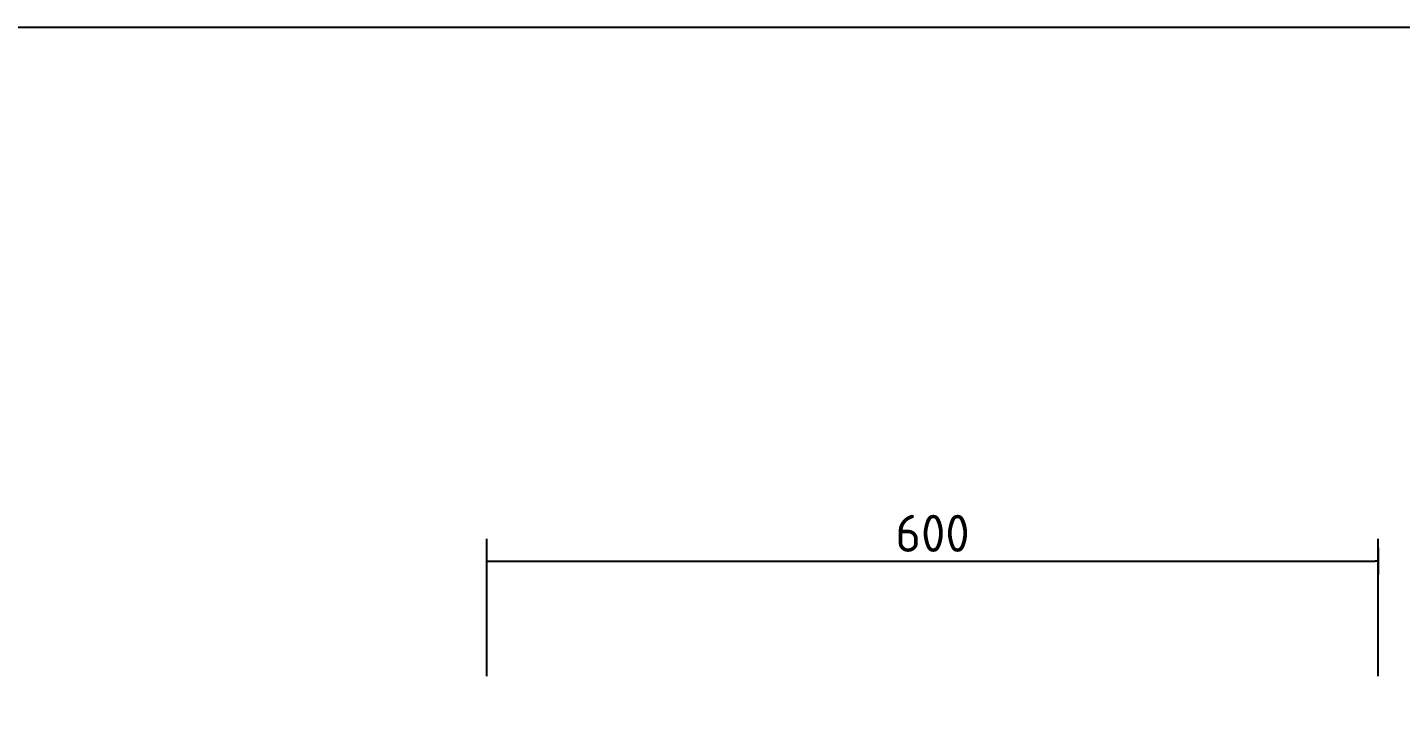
# Model space of a CAD drawing. Extents: x 0 to 420, y 0 to 297.
# Drawn here: x 129.3 to 221.7, y 246.4 to 292.5 of the extents above; entities that cross this region are included whole.
import ezdxf
from ezdxf.enums import TextEntityAlignment as Align

# ---------------------------------------------------------------- set-up
doc = ezdxf.new("R2010")
doc.units = 0
doc.layers.get('0').update_dxf_attribs({"linetype": 'CONTINUOUS'})
doc.layers.get('DEFPOINTS').update_dxf_attribs({"linetype": 'CONTINUOUS'})
for name, color, linetype in [('T25', 1, 'CONTINUOUS'), ('TBLK18', 4, 'CONTINUOUS'), ('TBLK25', 1, 'CONTINUOUS'), ('TBLK35', 3, 'CONTINUOUS'), ('TBLK50', 7, 'CONTINUOUS')]:
    doc.layers.add(name, color=color, linetype=linetype)
doc.styles.add('ISO', font='iso3098b.shx')
doc.dimstyles.new('SIGNSDIM', dxfattribs={"dimtxt": 2.5, "dimasz": 0.2, "dimexe": 1.5, "dimexo": 2, "dimtad": 1, "dimdec": 4, "dimlfac": 10, "dimrnd": 1, "dimdsep": 46, "dimtxsty": 'ISO', "dimblk": 'SGNDIM', "dimcen": 2.5, "dimse2": 1, "dimadec": 0, "dimazin": 0, "dimtfac": 1, "dimtdec": 4, "dimtix": 1, "dimtmove": 0, "dimatfit": 3, "dimldrblk": 'SGNDIM', "dimfxl": 1, "dimtolj": 1, "dimtzin": 0, "dimarcsym": 0})

# ---------------------------------------------------------------- blocks, each defined once
blk = doc.blocks.new('SGNDIM')
for p, q in [((0, 0), (-1, 0)), ((0, 4.5), (0, -4.5))]:
    blk.add_line(p, q)
blk = doc.blocks.new('*D5')
at = {"layer": 'DEFPOINTS', "color": 0, "transparency": 16777216}
for p in [(184.83, 282.65), (160.233, 186.416), (184.83, 165.561)]:
    blk.add_point(p, dxfattribs=at)
at = {"layer": 'T25', "color": 0, "lineweight": -2, "transparency": 16777216}
for p, q in [((160.233, 184.416), (160.233, 164.061)), ((160.433, 165.561), (184.63, 165.561))]:
    blk.add_line(p, q, dxfattribs=at)
at = {"layer": 'T25', "color": 0, "lineweight": -2, "transparency": 16777216, "xscale": 0.2, "yscale": 0.2, "zscale": 0.2, "rotation": 180}
blk.add_blockref('SGNDIM', (160.233, 165.561), dxfattribs=at)
at = {"layer": 'T25', "color": 0, "lineweight": -2, "transparency": 16777216, "xscale": 0.2, "yscale": 0.2, "zscale": 0.2}
blk.add_blockref('SGNDIM', (184.83, 165.561), dxfattribs=at)
at = {"layer": 'T25', "color": 0, "transparency": 16777216, "insert": (172.532, 167.436), "char_height": 2.5, "attachment_point": 5, "style": 'ISO'}
blk.add_mtext('\\A1;246', dxfattribs=at)
blk = doc.blocks.new('*D7')
at = {"layer": 'DEFPOINTS', "color": 0, "transparency": 16777216}
for p in [(195.636, 282.65), (220.233, 186.315), (220.233, 165.561)]:
    blk.add_point(p, dxfattribs=at)
at = {"layer": 'T25', "color": 0, "lineweight": -2, "transparency": 16777216}
for p, q in [((220.233, 184.315), (220.233, 164.061)), ((195.836, 165.561), (220.033, 165.561))]:
    blk.add_line(p, q, dxfattribs=at)
at = {"layer": 'T25', "color": 0, "lineweight": -2, "transparency": 16777216, "xscale": 0.2, "yscale": 0.2, "zscale": 0.2, "rotation": 180}
blk.add_blockref('SGNDIM', (195.636, 165.561), dxfattribs=at)
at = {"layer": 'T25', "color": 0, "lineweight": -2, "transparency": 16777216, "xscale": 0.2, "yscale": 0.2, "zscale": 0.2}
blk.add_blockref('SGNDIM', (220.233, 165.561), dxfattribs=at)
at = {"layer": 'T25', "color": 0, "transparency": 16777216, "insert": (207.935, 167.436), "char_height": 2.5, "attachment_point": 5, "style": 'ISO'}
blk.add_mtext('\\A1;246', dxfattribs=at)
blk = doc.blocks.new('*D13')
at = {"layer": 'DEFPOINTS', "color": 0, "transparency": 16777216}
for p in [(220.233, 256.561), (160.233, 246.811), (220.233, 246.811)]:
    blk.add_point(p, dxfattribs=at)
at = {"layer": 'T25', "color": 0, "lineweight": -2, "transparency": 16777216}
for p, q in [((160.233, 248.811), (160.233, 258.061)), ((220.233, 248.811), (220.233, 258.061)), ((160.433, 256.561), (220.033, 256.561))]:
    blk.add_line(p, q, dxfattribs=at)
at = {"layer": 'T25', "color": 0, "lineweight": -2, "transparency": 16777216, "xscale": 0.2, "yscale": 0.2, "zscale": 0.2, "rotation": 180}
blk.add_blockref('SGNDIM', (160.233, 256.561), dxfattribs=at)
at = {"layer": 'T25', "color": 0, "lineweight": -2, "transparency": 16777216, "xscale": 0.2, "yscale": 0.2, "zscale": 0.2}
blk.add_blockref('SGNDIM', (220.233, 256.561), dxfattribs=at)
at = {"layer": 'T25', "color": 0, "transparency": 16777216, "insert": (190.233, 258.436), "char_height": 2.5, "attachment_point": 5, "style": 'ISO'}
blk.add_mtext('\\A1;600', dxfattribs=at)
blk = doc.blocks.new('A3BBLK')
at = {"layer": 'TBLK50'}
blk.add_line((415.5, 292.5), (13, 292.5), dxfattribs=at)
blk = doc.blocks.new('a3_in_vtblk std dwg')
blk.add_blockref('A3BBLK', (0, 0))
at = {"layer": 'TBLK18', "style": 'ISO'}
blk.add_attdef('MR_DIRECTORATE', text='', height=1.5, dxfattribs=at).set_placement((381.5, 68.119), align=Align.CENTER)
for tag, p in [('STREET_NAME', (355.514, 62.1)), ('SUBURB_POSTCODE', (388.488, 62.1)), ('TELEPHONE_NO.', (368.306, 59.836)), ('FAX_NO.', (393.555, 59.836))]:
    blk.add_attdef(tag, p, '', height=1.5, dxfattribs=at)
at = {"layer": 'TBLK25', "style": 'ISO'}
for tag, height, p in [('MR_BRANCH', 2, (381.5, 65.199)), ('ROAD_SECTION', 1.75, (384.5, 29.162)), ('SLK', 1.75, (384.5, 26.108)), ('CHAINAGE', 1.75, (384.5, 19.205))]:
    blk.add_attdef(tag, text='', height=height, dxfattribs=at).set_placement(p, align=Align.CENTER)
for tag, p, height in [('FILE_NUMBER', (371.773, 54.237), 2.5), ('DESIGNED_/_DRAWN', (371.773, 49.487), 2), ('VERIFIED', (371.773, 44.487), 2), ('APPROVED', (371.773, 39.487), 2), ('LOCAL_AUTHORITY', (370.48, 16.733), 1.25)]:
    blk.add_attdef(tag, p, '', height=height, dxfattribs=at)
at = {"layer": 'TBLK35', "style": 'ISO', "width": 0.9}
for tag, p in [('ROAD_PROJECT&NUMBER', (384.5, 32.231)), ('DRAWING_DESCRIPTION', (384.5, 22.288))]:
    blk.add_attdef(tag, text='', height=2.5, dxfattribs=at).set_placement(p, align=Align.CENTER)
at = {"layer": 'TBLK50', "style": 'ISO'}
blk.add_attdef('MRWA_DRG_NUMBER', (356.288, 6.085), '', height=5, dxfattribs=at)

msp = doc.modelspace()

# ---------------------------------------------------------------- block references
msp.add_blockref('a3_in_vtblk std dwg', (0, 0))

# ---------------------------------------------------------------- dimensions: what is measured, and where the dimension line sits
at = {"layer": 'T25'}
dim = msp.add_linear_dim(base=(184.830395, 165.560771), p1=(160.233384, 186.4162), p2=(184.830395, 282.649603), dimstyle='SIGNSDIM', dxfattribs=at)
dim.commit()
dim.dimension.update_dxf_attribs({"geometry": '*D5', "text_midpoint": (172.53189, 167.435771)})
for base, p1, p2, override, picture, middle in [((220.233384, 165.560771), (195.636373, 282.649603), (220.233384, 186.315122), {"dimse1": 1, "dimse2": 0}, '*D7', (207.934878, 167.435771)), ((220.233384, 256.560771), (160.233384, 246.810771), (220.233384, 246.810771), {"dimse2": 0}, '*D13', (190.233384, 258.435771))]:
    dim = msp.add_linear_dim(base=base, p1=p1, p2=p2, dimstyle='SIGNSDIM', override=override, dxfattribs=at)
    dim.commit()
    dim.dimension.update_dxf_attribs({"geometry": picture, "text_midpoint": middle})

doc.saveas('drawing.dxf')
